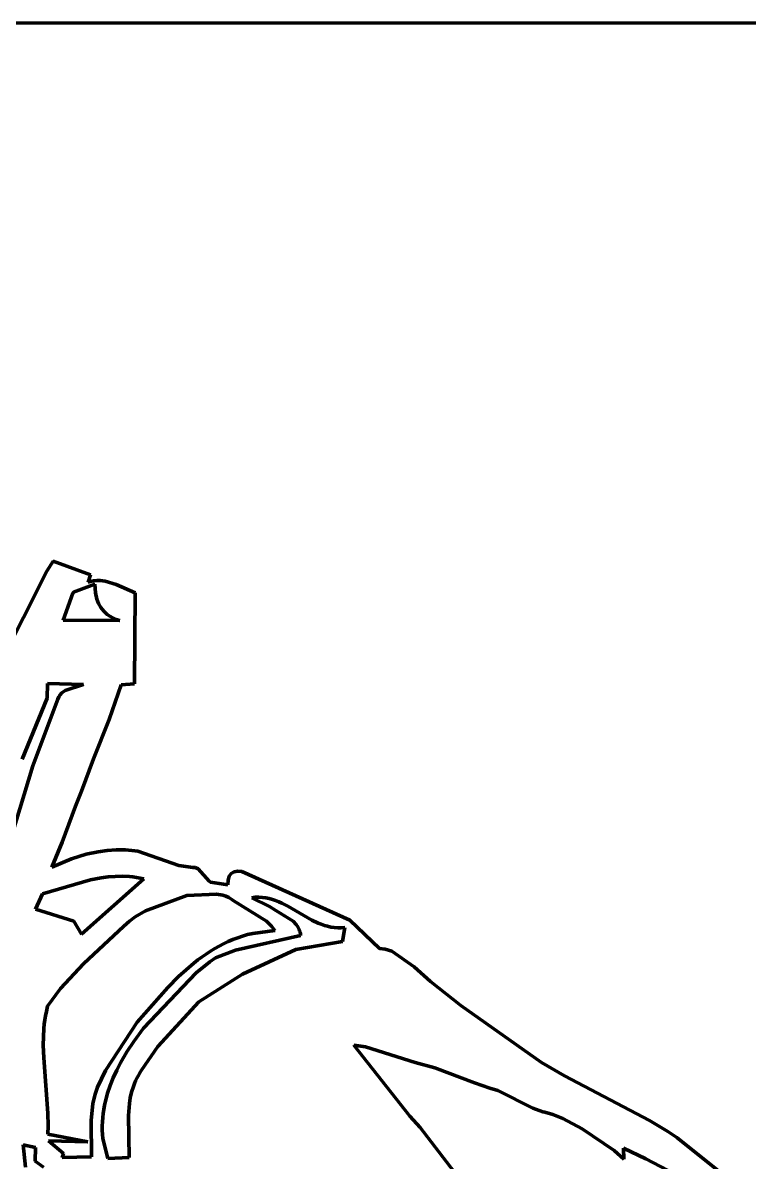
# Model space of a CAD drawing. Header units: millimetres. Extents: x 0 to 11.1, y 0 to 16.2.
# Drawn here: x 7.321 to 9.157, y 13.286 to 16.167 of the extents above; entities that cross this region are included whole.
import ezdxf

# ---------------------------------------------------------------- set-up
doc = ezdxf.new("R2010")
doc.units = ezdxf.units.MM
doc.layers.add('color#0b0b0bff', color=7, linetype='CONTINUOUS', lineweight=100)
doc.layers.add('color#ffffffff', color=7, linetype='CONTINUOUS', lineweight=100)

msp = doc.modelspace()

# ---------------------------------------------------------------- linework, layer by layer
at = {"layer": 'color#0b0b0bff'}
for p, q in [((7.3812, 14.7802), (7.3976, 14.8056)), ((7.3976, 14.8056), (7.4918, 14.7713)), ((7.2625, 14.5461), (7.3812, 14.7802)), ((7.5027, 14.7473), (7.449, 14.727)), ((7.4918, 14.7713), (7.4862, 14.7526)), ((7.4862, 14.7526), (7.4906, 14.7541)), ((7.4906, 14.7541), (7.4992, 14.7562)), ((7.4992, 14.7562), (7.5078, 14.7572)), ((7.5043, 14.7256), (7.5027, 14.7473)), ((7.5078, 14.7572), (7.5162, 14.7572)), ((7.5162, 14.7572), (7.5286, 14.7556)), ((7.5286, 14.7556), (7.5569, 14.7464)), ((7.4474, 14.7249), (7.4225, 14.6564)), ((7.449, 14.727), (7.4474, 14.7249)), ((7.508, 14.7097), (7.5043, 14.7256)), ((7.5569, 14.7464), (7.6044, 14.7258)), ((7.6044, 14.7258), (7.6027, 14.4955)), ((7.5124, 14.6987), (7.508, 14.7097)), ((7.5181, 14.6885), (7.5124, 14.6987)), ((7.5254, 14.6794), (7.5181, 14.6885)), ((7.5342, 14.6713), (7.5254, 14.6794)), ((7.541, 14.6665), (7.5342, 14.6713)), ((7.5485, 14.6623), (7.541, 14.6665)), ((7.5568, 14.6586), (7.5485, 14.6623)), ((7.4225, 14.6564), (7.5659, 14.6555)), ((7.5659, 14.6555), (7.5568, 14.6586)), ((7.3834, 14.4963), (7.382, 14.4595)), ((7.4739, 14.4939), (7.3834, 14.4963)), ((7.4276, 14.4786), (7.4739, 14.4939)), ((7.5697, 14.4934), (7.5388, 14.4052)), ((7.6027, 14.4955), (7.5697, 14.4934)), ((7.382, 14.4595), (7.3193, 14.3051)), ((7.4096, 14.4571), (7.4115, 14.4626)), ((7.4115, 14.4626), (7.4141, 14.4672)), ((7.4141, 14.4672), (7.4191, 14.4729)), ((7.4191, 14.4729), (7.4276, 14.4786)), ((7.3461, 14.2886), (7.4096, 14.4571)), ((7.5388, 14.4052), (7.499, 14.306)), ((7.2603, 14.0067), (7.3461, 14.2886)), ((7.499, 14.306), (7.4693, 14.2241)), ((7.4693, 14.2241), (7.4536, 14.1862)), ((7.4536, 14.1862), (7.4203, 14.0956)), ((7.4203, 14.0956), (7.3939, 14.0322)), ((7.4439, 14.0535), (7.4809, 14.0649)), ((7.4809, 14.0649), (7.5111, 14.0714)), ((7.5111, 14.0714), (7.534, 14.0745)), ((7.534, 14.0745), (7.5571, 14.076)), ((7.5571, 14.076), (7.5803, 14.0757)), ((7.5803, 14.0757), (7.6036, 14.0735)), ((7.6036, 14.0735), (7.6114, 14.0723)), ((7.6114, 14.0723), (7.7152, 14.0362)), ((7.3939, 14.0322), (7.4439, 14.0535)), ((7.7152, 14.0362), (7.7501, 14.0317)), ((7.7501, 14.0317), (7.7566, 14.0311)), ((7.7566, 14.0311), (7.7641, 14.0281)), ((7.7641, 14.0281), (7.792, 13.9967)), ((7.492, 14.0004), (7.3704, 13.9651)), ((7.4693, 13.8632), (7.6263, 14.0027)), ((7.5185, 14.0053), (7.492, 14.0004)), ((7.5363, 14.0076), (7.5185, 14.0053)), ((7.5541, 14.009), (7.5363, 14.0076)), ((7.5721, 14.0093), (7.5541, 14.009)), ((7.5901, 14.0084), (7.5721, 14.0093)), ((7.5991, 14.0075), (7.5901, 14.0084)), ((7.6082, 14.0062), (7.5991, 14.0075)), ((7.6172, 14.0047), (7.6082, 14.0062)), ((7.6263, 14.0027), (7.6172, 14.0047)), ((7.8394, 13.9874), (7.8396, 13.9998)), ((7.8396, 13.9998), (7.8422, 14.0094)), ((7.8422, 14.0094), (7.8472, 14.0163)), ((7.8472, 14.0163), (7.8548, 14.0206)), ((7.8548, 14.0206), (7.8647, 14.0221)), ((7.8647, 14.0221), (7.8745, 14.0214)), ((7.8745, 14.0214), (8.1477, 13.8984)), ((7.792, 13.9967), (7.7951, 13.994)), ((7.7951, 13.994), (7.8394, 13.9874)), ((7.3704, 13.9651), (7.3531, 13.9257)), ((7.7351, 13.9604), (7.6311, 13.9221)), ((7.8101, 13.9637), (7.7351, 13.9604)), ((7.8262, 13.9611), (7.8101, 13.9637)), ((7.834, 13.9586), (7.8262, 13.9611)), ((7.8416, 13.9553), (7.834, 13.9586)), ((7.8489, 13.9509), (7.8416, 13.9553)), ((7.8525, 13.9484), (7.8489, 13.9509)), ((7.937, 13.8959), (7.8525, 13.9484)), ((7.9085, 13.956), (7.8993, 13.955)), ((7.8993, 13.955), (7.9445, 13.9327)), ((7.9175, 13.9562), (7.9085, 13.956)), ((7.9263, 13.9558), (7.9175, 13.9562)), ((7.9349, 13.9547), (7.9263, 13.9558)), ((7.9433, 13.953), (7.9349, 13.9547)), ((7.9516, 13.9507), (7.9433, 13.953)), ((7.9597, 13.948), (7.9516, 13.9507)), ((7.9677, 13.9449), (7.9597, 13.948)), ((7.9755, 13.9414), (7.9677, 13.9449)), ((7.991, 13.9336), (7.9755, 13.9414)), ((7.3531, 13.9257), (7.4496, 13.8958)), ((7.6311, 13.9221), (7.6048, 13.9065)), ((7.9445, 13.9327), (7.9605, 13.9223)), ((7.9605, 13.9223), (8.0039, 13.8957)), ((8.0517, 13.8986), (7.991, 13.9336)), ((7.4496, 13.8958), (7.4693, 13.8632)), ((7.5764, 13.8828), (7.4739, 13.7876)), ((7.5901, 13.8954), (7.5764, 13.8828)), ((7.6048, 13.9065), (7.5901, 13.8954)), ((7.9498, 13.8832), (7.937, 13.8959)), ((7.9582, 13.8723), (7.9498, 13.8832)), ((8.0039, 13.8957), (8.0117, 13.8877)), ((8.0117, 13.8877), (8.016, 13.8817)), ((8.0673, 13.8911), (8.0517, 13.8986)), ((8.0752, 13.8879), (8.0673, 13.8911)), ((8.0832, 13.8851), (8.0752, 13.8879)), ((8.0914, 13.8827), (8.0832, 13.8851)), ((8.0997, 13.8809), (8.0914, 13.8827)), ((8.1477, 13.8984), (8.2228, 13.8264)), ((8.0228, 13.8594), (7.8584, 13.8228)), ((7.864, 13.8538), (7.8763, 13.858)), ((7.8763, 13.858), (7.889, 13.8617)), ((7.889, 13.8617), (7.9019, 13.8649)), ((7.9019, 13.8649), (7.9582, 13.8723)), ((8.016, 13.8817), (8.0193, 13.8751)), ((8.0193, 13.8751), (8.0206, 13.8715)), ((8.0206, 13.8715), (8.0216, 13.8677)), ((8.0216, 13.8677), (8.0224, 13.8637)), ((8.0224, 13.8637), (8.0228, 13.8594)), ((8.1082, 13.8796), (8.0997, 13.8809)), ((8.1169, 13.8789), (8.1082, 13.8796)), ((8.1258, 13.879), (8.1169, 13.8789)), ((8.1349, 13.8798), (8.1258, 13.879)), ((8.1291, 13.8444), (8.1349, 13.8798)), ((7.795, 13.8197), (7.8059, 13.8263)), ((7.8059, 13.8263), (7.817, 13.8327)), ((7.817, 13.8327), (7.8284, 13.8386)), ((7.8284, 13.8386), (7.84, 13.8441)), ((7.84, 13.8441), (7.8518, 13.8492)), ((7.8518, 13.8492), (7.864, 13.8538)), ((8.0112, 13.8244), (8.1291, 13.8444)), ((8.2228, 13.8264), (8.237, 13.8249)), ((7.7533, 13.7897), (7.7634, 13.7977)), ((7.7634, 13.7977), (7.7737, 13.8053)), ((7.7737, 13.8053), (7.7842, 13.8127)), ((7.7842, 13.8127), (7.795, 13.8197)), ((7.8075, 13.8029), (7.7932, 13.7927)), ((7.8584, 13.8228), (7.8075, 13.8029)), ((7.8763, 13.7619), (8.0112, 13.8244)), ((8.237, 13.8249), (8.2533, 13.8197)), ((8.2533, 13.8197), (8.31, 13.7799)), ((7.4739, 13.7876), (7.4156, 13.7252)), ((7.7145, 13.7556), (7.7336, 13.7731)), ((7.7336, 13.7731), (7.7533, 13.7897)), ((7.7932, 13.7927), (7.7593, 13.7649)), ((8.31, 13.7799), (8.3516, 13.743)), ((7.7593, 13.7649), (7.6262, 13.6256)), ((7.6869, 13.728), (7.7145, 13.7556)), ((7.7658, 13.6921), (7.8763, 13.7619)), ((8.3516, 13.743), (8.4279, 13.6829)), ((7.4156, 13.7252), (7.3831, 13.6813)), ((7.6096, 13.6408), (7.6869, 13.728)), ((7.3831, 13.6813), (7.3803, 13.6673)), ((7.6617, 13.5793), (7.7658, 13.6921)), ((8.4279, 13.6829), (8.6322, 13.5384)), ((7.3782, 13.6566), (7.3764, 13.646)), ((7.3803, 13.6673), (7.3782, 13.6566)), ((7.374, 13.6247), (7.3727, 13.6033)), ((7.375, 13.6353), (7.374, 13.6247)), ((7.3764, 13.646), (7.375, 13.6353)), ((7.5295, 13.5183), (7.6096, 13.6408)), ((7.6262, 13.6256), (7.6011, 13.5919)), ((7.3727, 13.6033), (7.3724, 13.582)), ((7.3724, 13.582), (7.3735, 13.5499)), ((7.6011, 13.5919), (7.5836, 13.5654)), ((7.621, 13.5192), (7.6617, 13.5793)), ((8.1578, 13.5822), (8.299, 13.4025)), ((8.1869, 13.5778), (8.1578, 13.5822)), ((8.3129, 13.5389), (8.1869, 13.5778)), ((7.3735, 13.5499), (7.3843, 13.4108)), ((7.5676, 13.538), (7.558, 13.5193)), ((7.5836, 13.5654), (7.5676, 13.538)), ((8.3624, 13.5252), (8.3129, 13.5389)), ((8.6322, 13.5384), (8.6905, 13.5044)), ((7.5096, 13.4761), (7.5295, 13.5183)), ((7.558, 13.5193), (7.5492, 13.5001)), ((7.6129, 13.5055), (7.6169, 13.5122)), ((7.6169, 13.5122), (7.621, 13.5192)), ((8.4629, 13.4871), (8.3624, 13.5252)), ((7.5415, 13.4806), (7.5349, 13.4608)), ((7.5492, 13.5001), (7.5415, 13.4806)), ((7.6002, 13.478), (7.6028, 13.485)), ((7.6028, 13.485), (7.6058, 13.492)), ((7.6058, 13.492), (7.6092, 13.4988)), ((7.6092, 13.4988), (7.6129, 13.5055)), ((8.5017, 13.4738), (8.4629, 13.4871)), ((8.6905, 13.5044), (8.9053, 13.3918)), ((7.4977, 13.4349), (7.5034, 13.4586)), ((7.5034, 13.4586), (7.5096, 13.4761)), ((7.532, 13.4507), (7.5295, 13.4406)), ((7.5349, 13.4608), (7.532, 13.4507)), ((7.5924, 13.4492), (7.5957, 13.4638)), ((7.5957, 13.4638), (7.6002, 13.478)), ((8.5217, 13.4674), (8.5017, 13.4738)), ((8.6104, 13.4227), (8.5217, 13.4674)), ((7.4932, 13.3923), (7.4977, 13.4349)), ((7.5273, 13.4304), (7.5254, 13.4201)), ((7.5295, 13.4406), (7.5273, 13.4304)), ((7.5875, 13.4044), (7.59, 13.4345)), ((7.59, 13.4345), (7.5924, 13.4492)), ((8.6351, 13.414), (8.6104, 13.4227)), ((7.3843, 13.4108), (7.3847, 13.3785)), ((7.5227, 13.3993), (7.5219, 13.3888)), ((7.5239, 13.4097), (7.5227, 13.3993)), ((7.5254, 13.4201), (7.5239, 13.4097)), ((7.5895, 13.2983), (7.5875, 13.4044)), ((8.299, 13.4025), (8.325, 13.374)), ((8.6403, 13.4128), (8.6351, 13.414)), ((8.6604, 13.407), (8.6403, 13.4128)), ((8.6862, 13.3969), (8.6604, 13.407)), ((8.7351, 13.3706), (8.6862, 13.3969)), ((7.3847, 13.3785), (7.3837, 13.357)), ((7.4942, 13.3002), (7.4932, 13.3923)), ((7.5219, 13.3888), (7.5215, 13.3782)), ((7.5215, 13.3782), (7.5215, 13.3676)), ((7.5215, 13.3676), (7.522, 13.3569)), ((8.325, 13.374), (8.4724, 13.1833)), ((8.8159, 13.3161), (8.7351, 13.3706)), ((8.9053, 13.3918), (8.9515, 13.3639)), ((7.3837, 13.357), (7.4851, 13.3379)), ((7.4851, 13.3379), (7.3852, 13.3402)), ((7.3852, 13.3402), (7.4234, 13.3082)), ((7.522, 13.3569), (7.5228, 13.3462)), ((7.5228, 13.3462), (7.536, 13.2962)), ((8.9515, 13.3639), (8.974, 13.349)), ((8.974, 13.349), (9.1016, 13.2473)), ((7.3218, 13.33), (7.3274, 13.2736)), ((7.3524, 13.3238), (7.3218, 13.33)), ((7.3523, 13.2893), (7.3524, 13.3238)), ((7.4234, 13.3082), (7.4204, 13.2986)), ((8.8398, 13.294), (8.8159, 13.3161)), ((8.8955, 13.2953), (8.839, 13.3216)), ((8.839, 13.3216), (8.8398, 13.294)), ((7.3733, 13.274), (7.3523, 13.2893)), ((7.4204, 13.2986), (7.4942, 13.3002)), ((7.536, 13.2962), (7.5895, 13.2983)), ((8.9507, 13.2664), (8.8955, 13.2953))]:
    msp.add_line(p, q, dxfattribs=at)
at = {"layer": 'color#ffffffff'}
for p, q in [((0, 16.1667), (11.1111, 16.1667)), ((7.3976, 14.8056), (7.3812, 14.7802)), ((7.4918, 14.7713), (7.3976, 14.8056)), ((7.3812, 14.7802), (7.2625, 14.5461)), ((7.449, 14.727), (7.5027, 14.7473)), ((7.4862, 14.7526), (7.4918, 14.7713)), ((7.4906, 14.7541), (7.4862, 14.7526)), ((7.4992, 14.7562), (7.4906, 14.7541)), ((7.5078, 14.7572), (7.4992, 14.7562)), ((7.5027, 14.7473), (7.5043, 14.7256)), ((7.5162, 14.7572), (7.5078, 14.7572)), ((7.5286, 14.7556), (7.5162, 14.7572)), ((7.5569, 14.7464), (7.5286, 14.7556)), ((7.4225, 14.6564), (7.4474, 14.7249)), ((7.4474, 14.7249), (7.449, 14.727)), ((7.5043, 14.7256), (7.508, 14.7097)), ((7.6044, 14.7258), (7.5569, 14.7464)), ((7.6027, 14.4955), (7.6044, 14.7258)), ((7.508, 14.7097), (7.5124, 14.6987)), ((7.5124, 14.6987), (7.5181, 14.6885)), ((7.5181, 14.6885), (7.5254, 14.6794)), ((7.5254, 14.6794), (7.5342, 14.6713)), ((7.5342, 14.6713), (7.541, 14.6665)), ((7.541, 14.6665), (7.5485, 14.6623)), ((7.5485, 14.6623), (7.5568, 14.6586)), ((7.5659, 14.6555), (7.4225, 14.6564)), ((7.5568, 14.6586), (7.5659, 14.6555)), ((7.382, 14.4595), (7.3834, 14.4963)), ((7.3834, 14.4963), (7.4739, 14.4939)), ((7.4739, 14.4939), (7.4276, 14.4786)), ((7.5388, 14.4052), (7.5697, 14.4934)), ((7.5697, 14.4934), (7.6027, 14.4955)), ((7.3193, 14.3051), (7.382, 14.4595)), ((7.4115, 14.4626), (7.4096, 14.4571)), ((7.4141, 14.4672), (7.4115, 14.4626)), ((7.4191, 14.4729), (7.4141, 14.4672)), ((7.4276, 14.4786), (7.4191, 14.4729)), ((7.4096, 14.4571), (7.3461, 14.2886)), ((7.499, 14.306), (7.5388, 14.4052)), ((7.3461, 14.2886), (7.2603, 14.0067)), ((7.4693, 14.2241), (7.499, 14.306)), ((7.4536, 14.1862), (7.4693, 14.2241)), ((7.4203, 14.0956), (7.4536, 14.1862)), ((7.3939, 14.0322), (7.4203, 14.0956)), ((7.4809, 14.0649), (7.4439, 14.0535)), ((7.5111, 14.0714), (7.4809, 14.0649)), ((7.534, 14.0745), (7.5111, 14.0714)), ((7.5571, 14.076), (7.534, 14.0745)), ((7.5803, 14.0757), (7.5571, 14.076)), ((7.6036, 14.0735), (7.5803, 14.0757)), ((7.6114, 14.0723), (7.6036, 14.0735)), ((7.7152, 14.0362), (7.6114, 14.0723)), ((7.4439, 14.0535), (7.3939, 14.0322)), ((7.7501, 14.0317), (7.7152, 14.0362)), ((7.7566, 14.0311), (7.7501, 14.0317)), ((7.7641, 14.0281), (7.7566, 14.0311)), ((7.792, 13.9967), (7.7641, 14.0281)), ((7.3704, 13.9651), (7.492, 14.0004)), ((7.6263, 14.0027), (7.4693, 13.8632)), ((7.492, 14.0004), (7.5185, 14.0053)), ((7.5185, 14.0053), (7.5363, 14.0076)), ((7.5363, 14.0076), (7.5541, 14.009)), ((7.5541, 14.009), (7.5721, 14.0093)), ((7.5721, 14.0093), (7.5901, 14.0084)), ((7.5901, 14.0084), (7.5991, 14.0075)), ((7.5991, 14.0075), (7.6082, 14.0062)), ((7.6082, 14.0062), (7.6172, 14.0047)), ((7.6172, 14.0047), (7.6263, 14.0027)), ((7.8396, 13.9998), (7.8394, 13.9874)), ((7.8422, 14.0094), (7.8396, 13.9998)), ((7.8472, 14.0163), (7.8422, 14.0094)), ((7.8548, 14.0206), (7.8472, 14.0163)), ((7.8647, 14.0221), (7.8548, 14.0206)), ((7.8745, 14.0214), (7.8647, 14.0221)), ((8.1477, 13.8984), (7.8745, 14.0214)), ((7.7951, 13.994), (7.792, 13.9967)), ((7.8394, 13.9874), (7.7951, 13.994)), ((7.3531, 13.9257), (7.3704, 13.9651)), ((7.6311, 13.9221), (7.7351, 13.9604)), ((7.7351, 13.9604), (7.8101, 13.9637)), ((7.8101, 13.9637), (7.8262, 13.9611)), ((7.8262, 13.9611), (7.834, 13.9586)), ((7.834, 13.9586), (7.8416, 13.9553)), ((7.8416, 13.9553), (7.8489, 13.9509)), ((7.8489, 13.9509), (7.8525, 13.9484)), ((7.8525, 13.9484), (7.937, 13.8959)), ((7.8993, 13.955), (7.9085, 13.956)), ((7.9445, 13.9327), (7.8993, 13.955)), ((7.9085, 13.956), (7.9175, 13.9562)), ((7.9175, 13.9562), (7.9263, 13.9558)), ((7.9263, 13.9558), (7.9349, 13.9547)), ((7.9349, 13.9547), (7.9433, 13.953)), ((7.9433, 13.953), (7.9516, 13.9507)), ((7.9516, 13.9507), (7.9597, 13.948)), ((7.9597, 13.948), (7.9677, 13.9449)), ((7.9677, 13.9449), (7.9755, 13.9414)), ((7.9755, 13.9414), (7.991, 13.9336)), ((7.4496, 13.8958), (7.3531, 13.9257)), ((7.6048, 13.9065), (7.6311, 13.9221)), ((7.9605, 13.9223), (7.9445, 13.9327)), ((8.0039, 13.8957), (7.9605, 13.9223)), ((7.991, 13.9336), (8.0517, 13.8986)), ((7.4693, 13.8632), (7.4496, 13.8958)), ((7.4739, 13.7876), (7.5764, 13.8828)), ((7.5764, 13.8828), (7.5901, 13.8954)), ((7.5901, 13.8954), (7.6048, 13.9065)), ((7.937, 13.8959), (7.9498, 13.8832)), ((7.9498, 13.8832), (7.9582, 13.8723)), ((8.0117, 13.8877), (8.0039, 13.8957)), ((8.016, 13.8817), (8.0117, 13.8877)), ((8.0517, 13.8986), (8.0673, 13.8911)), ((8.0673, 13.8911), (8.0752, 13.8879)), ((8.0752, 13.8879), (8.0832, 13.8851)), ((8.0832, 13.8851), (8.0914, 13.8827)), ((8.0914, 13.8827), (8.0997, 13.8809)), ((8.2228, 13.8264), (8.1477, 13.8984)), ((7.8584, 13.8228), (8.0228, 13.8594)), ((7.8763, 13.858), (7.864, 13.8538)), ((7.889, 13.8617), (7.8763, 13.858)), ((7.9019, 13.8649), (7.889, 13.8617)), ((7.9582, 13.8723), (7.9019, 13.8649)), ((8.0193, 13.8751), (8.016, 13.8817)), ((8.0206, 13.8715), (8.0193, 13.8751)), ((8.0216, 13.8677), (8.0206, 13.8715)), ((8.0224, 13.8637), (8.0216, 13.8677)), ((8.0228, 13.8594), (8.0224, 13.8637)), ((8.0997, 13.8809), (8.1082, 13.8796)), ((8.1082, 13.8796), (8.1169, 13.8789)), ((8.1169, 13.8789), (8.1258, 13.879)), ((8.1258, 13.879), (8.1349, 13.8798)), ((8.1349, 13.8798), (8.1291, 13.8444)), ((7.8059, 13.8263), (7.795, 13.8197)), ((7.817, 13.8327), (7.8059, 13.8263)), ((7.8284, 13.8386), (7.817, 13.8327)), ((7.84, 13.8441), (7.8284, 13.8386)), ((7.8518, 13.8492), (7.84, 13.8441)), ((7.864, 13.8538), (7.8518, 13.8492)), ((8.1291, 13.8444), (8.0112, 13.8244)), ((8.237, 13.8249), (8.2228, 13.8264)), ((7.7634, 13.7977), (7.7533, 13.7897)), ((7.7737, 13.8053), (7.7634, 13.7977)), ((7.7842, 13.8127), (7.7737, 13.8053)), ((7.795, 13.8197), (7.7842, 13.8127)), ((7.7932, 13.7927), (7.8075, 13.8029)), ((7.8075, 13.8029), (7.8584, 13.8228)), ((8.0112, 13.8244), (7.8763, 13.7619)), ((8.2533, 13.8197), (8.237, 13.8249)), ((8.31, 13.7799), (8.2533, 13.8197)), ((7.4156, 13.7252), (7.4739, 13.7876)), ((7.7336, 13.7731), (7.7145, 13.7556)), ((7.7533, 13.7897), (7.7336, 13.7731)), ((7.7593, 13.7649), (7.7932, 13.7927)), ((8.3516, 13.743), (8.31, 13.7799)), ((7.6262, 13.6256), (7.7593, 13.7649)), ((7.7145, 13.7556), (7.6869, 13.728)), ((7.8763, 13.7619), (7.7658, 13.6921)), ((8.4279, 13.6829), (8.3516, 13.743)), ((7.3831, 13.6813), (7.4156, 13.7252)), ((7.6869, 13.728), (7.6096, 13.6408)), ((7.3803, 13.6673), (7.3831, 13.6813)), ((7.7658, 13.6921), (7.6617, 13.5793)), ((8.6322, 13.5384), (8.4279, 13.6829)), ((7.3764, 13.646), (7.3782, 13.6566)), ((7.3782, 13.6566), (7.3803, 13.6673)), ((7.3727, 13.6033), (7.374, 13.6247)), ((7.374, 13.6247), (7.375, 13.6353)), ((7.375, 13.6353), (7.3764, 13.646)), ((7.6096, 13.6408), (7.5295, 13.5183)), ((7.6011, 13.5919), (7.6262, 13.6256)), ((7.3724, 13.582), (7.3727, 13.6033)), ((7.3735, 13.5499), (7.3724, 13.582)), ((7.5836, 13.5654), (7.6011, 13.5919)), ((7.6617, 13.5793), (7.621, 13.5192)), ((8.1578, 13.5822), (8.1869, 13.5778)), ((8.299, 13.4025), (8.1578, 13.5822)), ((8.1869, 13.5778), (8.3129, 13.5389)), ((7.3843, 13.4108), (7.3735, 13.5499)), ((7.558, 13.5193), (7.5676, 13.538)), ((7.5676, 13.538), (7.5836, 13.5654)), ((8.3129, 13.5389), (8.3624, 13.5252)), ((8.6905, 13.5044), (8.6322, 13.5384)), ((7.5295, 13.5183), (7.5096, 13.4761)), ((7.5492, 13.5001), (7.558, 13.5193)), ((7.6169, 13.5122), (7.6129, 13.5055)), ((7.621, 13.5192), (7.6169, 13.5122)), ((8.3624, 13.5252), (8.4629, 13.4871)), ((7.5349, 13.4608), (7.5415, 13.4806)), ((7.5415, 13.4806), (7.5492, 13.5001)), ((7.6028, 13.485), (7.6002, 13.478)), ((7.6058, 13.492), (7.6028, 13.485)), ((7.6092, 13.4988), (7.6058, 13.492)), ((7.6129, 13.5055), (7.6092, 13.4988)), ((8.4629, 13.4871), (8.5017, 13.4738)), ((8.9053, 13.3918), (8.6905, 13.5044)), ((7.5034, 13.4586), (7.4977, 13.4349)), ((7.5096, 13.4761), (7.5034, 13.4586)), ((7.5295, 13.4406), (7.532, 13.4507)), ((7.532, 13.4507), (7.5349, 13.4608)), ((7.5957, 13.4638), (7.5924, 13.4492)), ((7.6002, 13.478), (7.5957, 13.4638)), ((8.5017, 13.4738), (8.5217, 13.4674)), ((8.5217, 13.4674), (8.6104, 13.4227)), ((7.4977, 13.4349), (7.4932, 13.3923)), ((7.5254, 13.4201), (7.5273, 13.4304)), ((7.5273, 13.4304), (7.5295, 13.4406)), ((7.59, 13.4345), (7.5875, 13.4044)), ((7.5924, 13.4492), (7.59, 13.4345)), ((8.6104, 13.4227), (8.6351, 13.414)), ((7.3847, 13.3785), (7.3843, 13.4108)), ((7.5219, 13.3888), (7.5227, 13.3993)), ((7.5227, 13.3993), (7.5239, 13.4097)), ((7.5239, 13.4097), (7.5254, 13.4201)), ((7.5875, 13.4044), (7.5895, 13.2983)), ((8.325, 13.374), (8.299, 13.4025)), ((8.6351, 13.414), (8.6403, 13.4128)), ((8.6403, 13.4128), (8.6604, 13.407)), ((8.6604, 13.407), (8.6862, 13.3969)), ((8.6862, 13.3969), (8.7351, 13.3706)), ((7.3837, 13.357), (7.3847, 13.3785)), ((7.4932, 13.3923), (7.4942, 13.3002)), ((7.5215, 13.3782), (7.5219, 13.3888)), ((7.5215, 13.3676), (7.5215, 13.3782)), ((7.522, 13.3569), (7.5215, 13.3676)), ((8.4724, 13.1833), (8.325, 13.374)), ((8.7351, 13.3706), (8.8159, 13.3161)), ((8.9515, 13.3639), (8.9053, 13.3918)), ((7.4851, 13.3379), (7.3837, 13.357)), ((7.4234, 13.3082), (7.3852, 13.3402)), ((7.3852, 13.3402), (7.4851, 13.3379)), ((7.5228, 13.3462), (7.522, 13.3569)), ((7.536, 13.2962), (7.5228, 13.3462)), ((8.974, 13.349), (8.9515, 13.3639)), ((9.1016, 13.2473), (8.974, 13.349)), ((7.3218, 13.33), (7.3524, 13.3238)), ((7.3274, 13.2736), (7.3218, 13.33)), ((7.3524, 13.3238), (7.3523, 13.2893)), ((7.4204, 13.2986), (7.4234, 13.3082)), ((8.8159, 13.3161), (8.8398, 13.294)), ((8.8398, 13.294), (8.839, 13.3216)), ((8.839, 13.3216), (8.8955, 13.2953)), ((7.3523, 13.2893), (7.3733, 13.274)), ((7.4942, 13.3002), (7.4204, 13.2986)), ((7.5895, 13.2983), (7.536, 13.2962)), ((8.8955, 13.2953), (8.9507, 13.2664))]:
    msp.add_line(p, q, dxfattribs=at)

doc.saveas('drawing.dxf')
